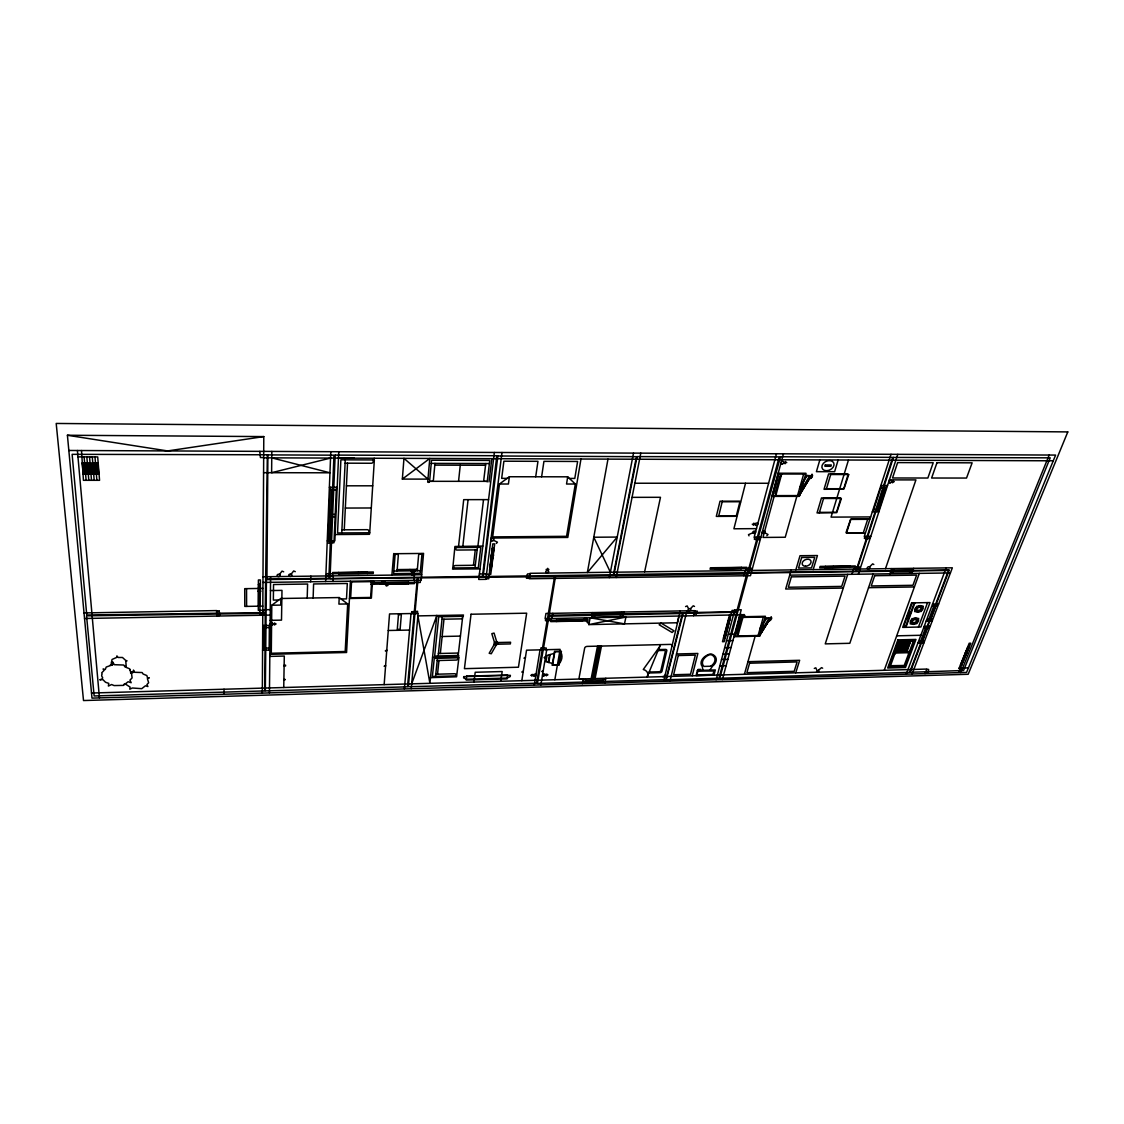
<?xml version="1.0" encoding="UTF-8"?>
<svg xmlns="http://www.w3.org/2000/svg" width="1124" height="1124" viewBox="0 0 1124 1124"><rect width="100%" height="100%" fill="white"/><g stroke="black" fill="none" stroke-linecap="round" stroke-linejoin="round"><path stroke-width="1.5" d="M258.365 591.561L258.309 610.318L262.791 610.248L262.777 614.603L259.799 614.659L260.389 591.533M258.365 591.196L258.408 579.97L260.431 579.942L260.389 591.168M258.576 605.934L258.646 584.466M258.773 605.934L258.843 584.466M259.799 451.37L260.417 457.552L263.662 457.566M259.869 605.92L259.953 584.452M260.065 605.92L260.164 584.452M262.328 693.101L263.789 436.59L67.412 435.255L91.985 698.116L966.57 672.405L1055.605 455.079L68.831 450.471M263.297 650.234L263.452 625.548M269.142 650.093L269.367 625.422M269.451 692.904L270.589 576.682M271.811 451.427L271.615 472.698L330.54 458.072M271.797 605.246L271.291 653.255L345.194 651.499L347.695 603.953L339.223 597.561L280.86 598.488L271.797 605.246L280.761 605.091L280.86 598.488M274.678 625.056L274.706 622.907M283.74 687.509L284.302 656.051L269.802 656.402M307.189 598.066L307.611 584.044L273.539 584.522L273.357 600.09L278.836 599.991M310.674 581.768L310.856 576.162M313.132 597.968L313.596 583.96L347.302 583.482L346.501 598.895L341.12 598.98M325.623 581.558L330.793 451.693M330.161 487.296L327.983 541.262L329.501 541.248L330.526 516.45L328.981 516.45M334.053 540.813L333.969 542.752L327.871 543.201L327.969 540.869L334.053 540.813L336.413 487.296M333.055 581.459L333.308 575.867M338.76 451.736L334.854 540.813L327.239 540.869M338.619 573.928L338.689 572.425M341.766 532.931L345.265 459.828M339.223 597.561L338.914 604.094L347.695 603.953M344.267 529.811L347.527 463.186M350.379 581.22L346.571 652.496L269.83 654.323M368.77 532.748L368.869 531.118A1.897 1.461 -6 0 0 367.07 529.671L341.921 529.826M373.294 459.927L373.182 461.697A1.967 1.574 -5.7 0 1 371.131 463.257L345.096 463.172M367.323 573.563L367.422 572.074M374.194 458.241L374.081 459.941L340.881 459.814L337.551 532.959L369.726 532.776L374.348 459.899M372.086 585.463L372.227 583.258M372.508 580.911L371.384 598.123L349.452 598.488M380.362 584.115L380.46 582.654M391.897 575.109L393.737 553.556L395.156 553.865L393.639 573.633L420.207 573.296L422.006 553.598L423.565 553.345L421.191 580.237L262.96 582.429M384.155 684.628L389.536 613.943L418.142 613.409L411.215 688.731M402.35 479.091L403.966 458.353L427.935 479.119L402.35 479.091L429.818 458.452L427.696 481.887M397.081 571.02L398.303 555.495A1.546 1.18 -7.5 0 0 396.856 554.329L395.128 554.343M408.56 583.721L408.686 582.246M404.387 688.928L411.019 613.549M413.927 580.335L414.419 574.814M414.658 580.335L414.363 583.637L389.621 583.988M417.229 570.767L418.606 555.284A1.546 1.166 -8.6 0 1 420.236 554.09L421.964 554.076M429.551 481.887L431.532 460.236L489.769 460.433L487.184 481.901M420.474 580.251L420.264 582.457L389.733 582.513M434.96 463.397L433.414 479.934A1.742 1.377 -9 0 1 431.56 481.325M436.843 615.46L429.902 683.252L417.917 615.896L463.524 615.025M435.536 676.423L437.447 658.327M438.149 655.966L442.28 616.711M437.517 674.189L438.964 660.505M458.55 481.339L460.264 465.196M440.341 653.48L443.98 619.212M452.803 568.027L454.939 546.475L482.842 546.067M453.618 567.985L453.759 566.679A1.517 1.138 -10.1 0 1 455.389 565.513L475.297 565.274M455.838 547.571L455.698 548.891A1.531 1.166 -10.2 0 0 457.089 550.058L477.152 549.875M458.564 546.278L463.706 499.66L488.561 499.618M462.835 546.236L468.076 499.66M455.74 675.861L455.866 674.709A1.433 1.012 -10.1 0 0 454.574 673.726L435.761 674.245M457.847 657.821L457.707 658.987A1.447 1.026 -10.1 0 1 456.161 660.069L437.208 660.547M458.171 655.461L462.737 616.317M430.492 677.66L456.569 676.788L458.985 657.02L432.571 657.329M473.443 565.302L475.283 549.889M485.751 463.538L483.784 479.962A1.728 1.363 -11.8 0 0 485.329 481.339M475.002 567.718L477.447 547.374M477.911 546.109L483.517 499.618M489.01 481.901L491.834 458.676M494.377 452.466L478.726 579.45L485.849 579.352L501.978 452.494M473.963 682.057L475.213 672.264L502.175 671.534L500.77 681.284M499.463 484.008L492.705 536.893L566.566 536.317L575.319 484.023L567.704 476.815L509.383 476.745L499.463 484.008L508.413 484.023L509.383 476.745M491.272 555.551L488.771 578.762L485.919 578.804M491.329 555.172L492.776 543.904L494.701 543.875L493.239 555.158M489.657 569.994L492.438 548.428M489.853 569.98L492.621 548.414M490.893 569.966L493.689 548.414M491.09 569.966L493.872 548.414M493.197 555.523L490.752 574.364L486.481 574.42M535.698 476.787L537.96 461.318L503.889 461.205L501.683 478.36L507.177 478.374M541.628 476.787L543.932 461.346L577.61 461.458L574.786 478.431L569.404 478.417M521.817 680.68L526.552 650.178L560.131 649.363L554.834 679.739M547.332 570.5L547.683 568.308M531.905 676.255L532.214 674.316M567.704 476.815L566.538 484.023L575.319 484.023M534.279 685.12L540.026 649.855M540.644 649.827L540.967 647.831L546.292 648.042L546.011 649.7M540.869 684.923L546.728 649.686M551.926 618.523L552.797 613.339M580.967 459.013L567.803 537.441L491.104 538.045M548.245 662.373L549.538 654.702M546.503 675.847L546.84 673.908M548.765 662.5L550.114 654.547M556.169 621.53L556.408 620.153M607.972 459.126L587.36 572.566L617.216 537.061L593.781 537.244L610.388 572.257M582.373 620.996L582.625 619.633M588.836 624.607L590.128 617.764L624.494 623.862L625.913 617.062L588.836 624.607L677.28 622.766L678.882 616.05M591.547 617.736L592.517 612.58M594.666 613.058L594.47 614.097L621.375 613.578L621.586 612.552M594.329 617.174L594.919 614.083M582.344 683.701L583.258 678.924M598.966 613.999L599.162 612.973M740.519 502.077L739.648 501.163L720.02 501.206L716.311 516.394L735.827 516.295L737.133 515.354M609.334 577.652L633.514 453.113M591.154 678.685L597.504 646.145M592.46 678.657L598.825 646.117M593.753 678.615L600.146 646.089M595.06 678.573L601.466 646.061M616.191 577.553L640.806 453.141M616.907 613.662L617.104 612.636M604.81 683.041L605.78 678.278M620.293 616.669L620.926 613.592M622.865 617.132L623.918 611.99M644.628 571.821L660.476 497.3L632.067 497.356M663.638 681.313L680.329 610.922M669.988 681.13L686.904 610.796M693.55 615.727L694.674 611.133L697.302 611.091L695.854 615.165L693.677 615.207M718.615 516.38L722.339 501.206M715.412 569.123L715.763 567.704M692.215 675.791L697.864 653.451L676.522 653.985M736.445 515.354L739.817 502.119M745.521 483.25L733.902 528.786L756.48 528.631M699.535 670.396L698.074 669.468L700.645 669.398L700.393 670.368M741.123 568.8L741.503 567.381M725.078 631.857L722.479 641.706L724.179 641.663L726.792 631.814M725.177 631.519L729.673 614.519L733.551 614.449L734.646 610.402L732.047 610.444L726.877 631.491M753.305 525.329L753.895 523.096M723.73 637.772L728.998 618.537M724.839 637.744L729.94 618.523M725.008 637.744L730.122 618.523M716.114 679.767L734.773 609.896L741.25 609.77L722.353 679.584M743.877 575.783L745.296 570.514M776.473 453.773L754.12 537.455L760.836 537.398M783.456 453.815L750.467 575.699L529.235 578.748L530.05 573.31L952.351 567.817L912.126 674.007M772.286 495.628L778.145 474.005M734.562 636.029L739.592 617.469M772.75 495.628L778.609 474.005M734.984 636.029L740.014 617.469M774.141 496.387L762.971 537.441L785.24 537.258L796.846 496.344M775.785 495.642L781.686 474.019M737.822 635.973L742.88 617.427M743.4 616.43L743.947 614.421M785.058 463.791L785.704 461.43M744.397 674.288L755.145 636.212M797.534 495.6L803.66 474.061M758.096 635.51L763.351 617.02M819.832 459.913L816.417 471.659L834.626 471.701L838.125 459.983M791.24 569.91L785.676 589.004L843.281 588.077M795.848 569.854L800.007 555.72L817.443 555.537L813.172 569.629M819.256 512.923L823.723 497.932M826.295 489.305L830.875 473.935M848.465 460.025L831.058 517.124L870.65 516.928M836.635 511.926L840.654 498.831M843.871 488.336L847.988 474.918M824.861 567.732L825.297 566.327M795.75 672.826L799.656 660.294L747.952 661.685M846.667 532.565L850.699 519.794M847.721 574.35L825.241 643.883L849.814 643.293L873.165 573.999M849.744 567.423L850.194 566.018M863.148 533.338L867.869 518.782M851.978 574.294L853.664 569.095M891.037 454.307L864.258 536.569L870.749 536.513M872.997 511.757L881.539 485.54M878.251 511.729L886.864 485.54M858.343 574.209L897.795 454.349M892.625 482.814L893.383 480.524M885.487 568.688L915.919 479.906L889.379 479.892M890.039 573.774L891.824 568.603M908.712 653.606L907.869 652.707L896.221 653.016L894.774 653.943M909.176 652.37L908.417 651.456L896.727 651.751L900.619 641.186M911.831 573.465L913.671 568.322M884.237 670.283L919.32 573.366M903.598 626.574L911.915 603.714M907.419 617.329L908.937 613.156M908.557 617.301L910.089 613.128M905.621 626.532L913.967 603.672M905.944 627.318L914.88 602.843M897.163 651.751L901.026 641.172M898.357 651.709L902.235 641.144M898.764 651.709L902.628 641.144M411.665 683.842L436.843 615.531M899.959 651.667L903.837 641.116M900.352 651.667L904.244 641.101M901.56 651.639L905.438 641.073M901.954 651.625L905.846 641.059M903.232 651.583L907.124 641.031M903.626 651.583L907.532 641.017M904.834 651.541L908.74 640.989M905.227 651.541L909.133 640.975M906.548 651.499L910.454 640.947M906.942 651.499L910.861 640.933M918.463 627.052L927.567 602.605M906.239 674.175L946.141 567.901M918.94 642.97L919.657 641.073L923.647 640.975L922.93 642.872M925.164 626.419L924.448 628.344L928.466 628.246L929.183 626.321M927.174 621.066L927.904 619.127L931.951 619.043L931.206 620.982M933.552 604.094L932.822 606.075L936.882 605.991L937.627 604.024M920.654 641.045L925.445 628.316M928.916 619.099L933.833 606.047M922.649 641.003L927.455 628.274M930.939 619.057L935.856 606.019M895.224 652.721L896.685 651.765M925.038 673.627L926.808 669.061L91.508 693.03M965.305 652.889L958.983 668.527L962.467 668.429M965.432 652.58L969.197 643.251L970.771 643.223L966.991 652.552M960.655 664.874L967.89 647.003M960.809 664.86L968.045 646.988M961.666 664.846L969.057 646.96M966.865 652.861L958.674 672.124L960.992 672.068M960.781 672.573L1049.184 455.051M660.505 644.642L647.059 677.084A8.992 6.21 -16.3 0 0 643.279 669.482L659.718 646.553M494.321 644.249L489.179 653.283L491.272 653.747L496.387 644.769M800.021 487.015L806.681 475.368L810.84 475.845L799.206 495.136L798.181 494.897L809.814 475.593M799.557 488.519L806.934 475.733L809.659 475.888M760.231 628.133L766.203 618.074L770.081 618.397L759.641 635.088L758.686 634.905L769.125 618.2M759.824 629.426L766.442 618.383L768.985 618.453M771.429 617.947L771.612 617.652A3.765 2.599 -20.9 0 1 769.673 620.757M709.792 670.101L712.518 666.195A10.945 7.503 -18.5 0 0 711.478 654.042A3.611 2.473 -18.7 0 0 709.68 654.084A10.931 7.489 -18.6 0 0 702.247 666.476L702.964 670.297M131.101 673.346L133.377 672.335L133.475 670.101L134.627 672.278L142.144 672.545L143.099 674.007L146.865 675.566L147.539 678.025L149.295 677.772L147.413 678.741L148.663 682.746L146.935 684.53L147.89 686.539L145.446 685.781L141.736 688.675L132.337 688L129.766 689.223L130.089 687.073L125.466 684.109L124.005 684.207M279.497 574.364L282.04 571.118L283.684 571.807M291.102 574.209L293.659 570.964L295.289 571.666M413.646 572.65L416.316 569.461L417.847 570.149M496.372 543.412L497.454 542.175L493.591 540.335M690.361 608.758L693.227 605.808L694.506 606.426M766.863 535.712L768.029 534.518L764.727 532.734M869.583 566.861L872.66 563.869L873.826 564.515M818.581 670.326L818.581 671.773L816.558 671.871L821.518 667.656L822.656 668.204M909.414 612.327L910.215 611.807L909.541 612.454M914.641 611.639L916.158 610.683M921.75 607.129L923.268 606.159M907.194 618.439L907.981 617.933M907.307 618.565L908.108 618.059M910.159 623.848L911.662 622.893M917.212 619.38L918.73 618.411M388.047 585.295L386.403 586.011L384.225 582.92M408.335 570.247L409.993 569.531L412.101 572.664M752.785 532.818L748.486 534.659L749.02 535.853M589.187 622.232L587.599 622.907L585.927 620.041M685.57 606.595L687.157 605.92L688.619 608.787M814.296 668.443L815.813 667.811L816.965 670.396M554.244 653.367L547.051 655.433L545.997 661.769L552.474 663.427M263.789 436.59L167.588 450.935L67.412 435.255M458.564 657.779L434.257 658.411L432.389 676.508L456.442 675.861M530.725 675.327L533.38 675.243M545.351 674.906L547.992 674.836M649.152 672.04L658.903 671.773A1.77 1.222 -17 0 0 660.898 670.452L665.296 651.681A1.784 1.25 -17.3 0 0 663.877 650.417L658.046 650.557M648.759 672.995L659.957 672.686A1.77 1.222 -17 0 0 661.952 671.365L666.813 650.67A1.798 1.25 -17.4 0 0 665.394 649.405L658.453 649.574M960.458 664.874L962.018 664.832M959.137 668.134L968.438 667.867M926.654 669.454L928.607 669.398L928.522 670.606L927.581 673.037L925.235 673.107M583.103 679.711L585.702 679.641L585.098 682.83L582.499 682.9M605.611 679.065L603.026 679.149L602.38 682.324L604.965 682.254M585.548 680.442L602.857 679.936M585.253 682.029L602.534 681.523M965.628 652.58L965.502 652.889M966.795 652.552L966.668 652.861M721.51 659.549L727.818 659.381M523.278 671.239L521.831 672.082L523.152 672.04M543.229 670.705L541.782 671.534L543.103 671.492M719.81 665.914L726.09 665.745M283.88 679.514L285.299 679.486L283.866 680.343M438.402 653.536L456.892 653.072A1.574 1.124 -10.1 0 1 458.325 654.182M724.671 647.733L731.007 647.579M917.943 642.998L923.928 642.844M458.803 655.447L434.665 656.051L438.725 616.781L463.369 616.303M525.442 657.329L523.981 658.172L525.315 658.13M545.547 656.809L544.086 657.652L545.407 657.624M967.694 647.003L969.253 646.96M284.133 665.183L285.566 665.155L285.552 665.984L284.119 666.026M722.943 654.196L729.265 654.028M385.616 665.394L384.169 666.251L385.56 666.209M734.141 636.043L759.979 635.453M733.958 636.704L759.796 636.114L765.444 616.289L739.339 616.809M497.749 642.535L510.591 642.24L510.352 643.926L497.482 644.221M264.772 648.112L269.156 648.014M263.311 648.492L264.772 648.464L264.913 627.304L263.438 627.332M723.519 637.772L725.219 637.744M262.566 650.248L269.858 650.079M896.699 635.833L920.837 635.271M726.526 640.75L732.904 640.596M386.782 650.009L385.321 650.88L386.726 650.838M926.162 621.094L932.217 620.954M442.139 636.507L460.418 636.1M903.893 626.897L905.101 626.869M924.167 626.433L930.194 626.307M725.387 631.519L725.303 631.843M726.666 631.491L726.582 631.814M728.282 634.189L734.674 634.048M263.325 645.007L264.8 644.965M738.271 634.329L736.979 634.372L741.123 619.127L742.416 619.099M442.013 619.254L460.84 618.874A1.616 1.18 -10.3 0 0 462.568 617.652M591.631 617.231L622.963 616.612M273.216 624.031A1.56 1.124 -3.1 0 1 270.884 625.084A1.56 1.124 -3.1 0 1 270.87 623.132A1.56 1.124 -3.1 0 1 273.216 624.031L276.167 623.961M739.873 614.828L545.098 618.664L545.941 613.465L694.787 610.655M742.388 615.446L744.959 615.404M262.707 625.562L270.111 625.408M574.055 619.802L545.449 620.701L545.786 618.636L551.252 618.537L550.732 621.628L573.816 621.165M574.505 619.788L588.021 619.521L587.768 620.884L574.266 621.165M556.352 620.462L582.597 619.802M556.225 621.221L582.429 620.687M739.156 617.483L765.247 616.964M556.211 621.347L582.401 620.827M264.913 627.656L269.353 627.571M728.605 618.551L730.333 618.509M263.409 630.901L264.899 630.859M388.272 630.494L409.558 630.058M84.539 618.495L270.21 615.081M912.449 603.377L913.686 603.349M932.541 604.122L938.638 604.01M592.418 613.1L623.806 612.51M270.153 620.336L281.506 620.125L281.983 590.381L270.448 590.564M258.323 605.948L260.318 605.906M262.819 606.117L244.793 606.426L244.723 588.667L262.918 588.4M84.019 612.931L216.665 610.585L216.763 616.064M262.791 609.77L270.266 609.644M258.618 591.196L257.86 591.196L258.618 591.561M260.136 591.168L260.894 591.154L260.136 591.533M868.557 587.683L914.402 586.953M357.952 573.676L326.677 573.704L326.592 575.952L332.563 575.867L332.704 572.509L358.036 572.186M358.444 573.676L373.238 573.493L373.337 571.99L358.528 572.186M723.42 569.025L710.059 569.194L710.424 567.775L723.772 567.606M723.856 569.025L751.816 568.322L751.239 570.43L745.957 570.5L746.8 567.311L724.221 567.606M832.603 567.634L819.691 567.803L820.127 566.398L833.053 566.243M833.039 567.634L860.099 566.946L859.41 569.025L854.31 569.095L855.322 565.962L833.474 566.229M262.988 576.781L421.697 574.715M479.4 573.971L486.552 573.872M891.529 569.461L894.058 569.432L892.863 572.875L890.334 572.917M913.362 569.18L910.847 569.208L909.625 572.65L912.126 572.608M893.763 570.289L910.538 570.079M893.159 572.018L909.934 571.793M789.722 575.151L950.412 572.945M389.241 582.527L374.587 582.724L374.489 584.199L389.129 583.988M258.394 584.48L260.417 584.452M408.672 582.429L380.446 582.836L408.658 582.583M380.376 583.792L408.588 583.384M380.362 583.932L408.574 583.539M370.695 584.382L373.632 584.339M397.193 569.587L417.355 569.348M480.032 568.899L452.494 569.081L453.014 567.985L478.304 567.69L480.791 547.346L455.079 547.557M393.836 571.062L420.446 570.725M489.418 569.994L491.329 569.966M546.109 569.418L548.919 569.39M338.661 572.762L367.408 572.257M715.693 568.027L741.461 567.564M825.199 566.651L850.137 566.201M338.619 573.746L367.351 573.226M715.454 568.955L741.208 568.477M824.918 567.564L849.856 567.1M395.128 553.711L422.062 553.444M491.567 555.172L490.795 555.551L491.511 555.537M493 555.158L493.731 555.144L492.958 555.523M492.186 548.428L494.124 548.4M335.093 534.546L369.431 534.307L369.726 532.776M846.99 532.917L863.316 532.804M865.311 533.324L845.979 532.748L850.671 519.077L870.06 518.768M330.512 516.843L335.135 516.829M718.742 515.818L735.897 515.733M851.261 519.414L867.686 519.33M752.251 524.22L754.949 524.206M878.757 506.179L880.078 506.179M345.321 508.062L371.327 507.978M873.713 509.537L877.661 509.523M878.856 509.874L877.549 509.889L884.911 487.437L886.232 487.437M872.336 511.757L878.912 511.729M330.611 514.455L335.233 514.441M819.424 512.375L836.087 512.305M329.051 514.862L330.597 514.848L331.636 489.347L330.077 489.347M776.305 493.731L774.928 493.731L779.747 475.972L781.152 475.972M799.557 495.572L771.837 495.628L771.626 496.387L799.333 496.344L805.908 473.26L777.892 473.218L777.682 474.005L805.697 474.047M823.555 498.494L840.331 498.466M722.198 501.782L739.466 501.74M429.607 481.325L487.24 481.339M891.669 481.662L894.325 481.662M428.23 482.351L428.932 482.351M634.863 483.236L768.605 483.264M880.879 485.54L887.524 485.54M346.417 485.807L372.718 485.807M329.374 487.296L337.2 487.296M880.794 487.816L884.785 487.816M826.463 488.729L843.309 488.715M331.622 489.755L336.315 489.755M883.675 491.216L884.995 491.216M263.578 472.684L329.95 472.797L271.755 457.861M830.692 474.511L847.665 474.539M82.881 474.117L99.067 474.131M77.963 456.864L97.704 456.934L99.558 480.313L83.429 480.313L81.504 450.541M263.662 457.819L1053.272 460.798M783.99 462.61L786.772 462.61M431.251 463.383L489.404 463.552M81.926 463.186L98.21 463.228M434.791 465.125L485.54 465.266M338.479 458.1L354.229 458.171M124.834 665.97L126.183 666.434L125.818 661.446L126.998 660.828C125.312 660.617 124.033 658.692 122.418 657.47L118.175 657.484L116.91 655.91L116.868 657.329L112.049 659.465L111.557 661.952A2.543 1.756 1.5 0 0 111.796 663.736L110.363 664.93L112.161 665.057M912.098 618.551L912.927 619.464M915.948 622.794L916.763 623.708M916.608 606.286L917.437 607.213M920.458 610.599L921.287 611.512M494.546 642.619L491.82 633.655L494.068 633.079L496.766 642.001M77.401 450.513L99.446 697.892M82.277 463.186L83.218 474.117M85.255 463.186L86.197 474.117M84.988 463.186L85.93 474.117M84.103 456.892L86.126 480.313M84.314 463.186L85.255 474.117M84.033 463.186L84.974 474.117M82.544 463.186L83.499 474.117M87.981 463.2L88.894 474.117M87.7 463.2L88.627 474.117M86.829 456.892L88.81 480.313M87.026 463.2L87.953 474.117M86.759 463.2L87.686 474.117M92.182 463.214L93.081 474.131M90.693 463.2L91.592 474.131M90.412 463.2L91.325 474.131M89.555 456.906L91.508 480.313M89.737 463.2L90.651 474.131M89.47 463.2L90.384 474.131M94.992 456.934L96.875 480.313M95.161 463.214L96.046 474.131M94.894 463.214L95.779 474.131M93.404 463.214L94.29 474.131M93.123 463.214L94.023 474.131M92.28 456.92L94.191 480.313M92.449 463.214L93.348 474.131M97.872 463.228L98.729 474.131M97.605 463.228L98.462 474.131M96.116 463.228L96.987 474.131M95.835 463.214L96.72 474.131M224.013 689.223L224.097 694.225M246.549 588.639L246.606 606.398M810.32 478.599A4.089 3.007 -25.4 0 0 812.497 475.016L812.287 475.368A3.85 2.824 -25.4 0 1 810.53 478.262M561.101 652.721A17.633 12.462 -13.3 0 1 559.148 663.806M672.012 645.991A2.248 1.56 -17.6 0 0 670.241 644.403L587.192 646.398A2.276 1.602 -14.8 0 0 584.663 648.112L579.155 677.449A2.234 1.56 -14.4 0 0 581.024 678.98M665.141 674.99A2.206 1.517 -17 0 1 662.64 676.634M848.704 474.665L843.941 489.052L824.033 489.305L828.599 473.921L847.875 473.963L848.704 474.693M265.222 613.353L264.843 690.909L94.149 695.967L86.548 615.826L265.222 613.353M267.905 454.897L266.936 579.127L328.854 578.298L333.969 455.178L267.905 454.897M714.19 671.042L712.728 674.47L697.962 674.892C696.487 675.229 697.133 671.07 698.945 671.042L714.19 671.042M266.43 579.577L265.334 690.895L407.492 686.82L417.383 577.792L266.43 579.577M267.343 454.77L265.194 612.58L86.759 615.011L72.133 454.335L267.343 454.77M129.92 669.834L130.623 671.969L132.843 671.646L130.482 672.883L131.536 673.529L132.098 677.927L129.948 680.161L131.171 682.704L128.094 681.748L123.443 685.387L114.1 685.57L111.599 684.53L108.382 686.062L108.761 683.364L105.572 682.296L102.888 679.627L99.783 679.823L102.396 678.812L102.635 677.449A5.044 3.47 1.5 0 1 102.144 673.936L101.736 672.812L104.068 670.41L103.085 669.005L105.263 669.497L106.218 667.038L112.695 664.762L112.779 661.938L114.269 664.691L123.752 665.029L124.975 666.897L129.752 668.864L129.92 669.834M888.986 666.673L905.017 666.392L914.486 640.371L898.399 641.031L889 666.602M890.517 665.703L904.202 665.478L913.461 640.877L899.411 641.214L890.517 665.703M841.356 498.606L836.706 512.628L817.022 512.937L821.475 497.932L840.541 497.89L841.356 498.649M335.177 455.094L330.006 578.523L482.491 576.373L496.808 455.726L335.177 455.094M351.531 581.909L350.674 597.771L370.625 597.448L371.651 581.628L351.531 581.909M274.087 623.961L275.296 623.975L274.087 623.932M398.472 614.73L397.292 629.328L400.13 629.271L401.338 614.673L398.472 614.73M411.848 611.765L411.679 613.535L417.383 613.437L417.58 611.301L411.848 611.765M418.142 577.877L408.349 686.722L536.541 683.237L554.582 576.612L418.142 577.877M495.389 643.406L496.696 643.307L495.389 643.406M471.04 614.238L464.437 668.668L518.445 667.22L526.664 613.184L471.04 614.238M463.762 676.634L463.608 677.898L466.291 679.233L507.177 678.067L510.212 676.592L510.394 675.341L463.762 676.634M466.671 676.142L466.193 680.048L507.064 678.896L507.627 675.004L466.671 676.142M497.876 455.993L483.151 576.542L613.395 574.715L636.437 456.667L497.876 455.993M526.931 575.376L526.496 578.284L529.306 578.242L529.966 573.886L527.62 573.914L526.931 575.376M555.481 576.598L549.102 615.278L736.67 611.681L746.786 574.013L555.481 576.598M554.568 651.456L552.193 665.282L559.007 665.099L561.424 651.288L554.568 651.456M549.004 616.219L537.441 683.434L665.956 679.641L682.437 613.493L549.004 616.219M554.834 651.709L552.544 665.071L558.726 664.902L561.073 651.555L554.834 651.709M637.041 456.611L613.943 574.659L747.685 572.664L779.241 456.878L637.041 456.611M678.264 655.545L673.613 674.751L690.515 674.274L695.334 655.109L678.264 655.545M683.153 613.395L666.265 679.753L718.938 678.222L736.684 612.116L683.153 613.395M697.4 670.452L696.093 675.58L713.979 675.074L715.328 669.946L697.4 670.452M754.836 537.441L754.345 539.267L756.031 539.618L759.613 539.59L760.203 537.413L754.836 537.441M748.247 573.114L719.781 678.25L909.583 672.335L948.516 570.458L748.247 573.114M780.506 456.737L748.598 572.594L855.898 571.161L892.737 457.37L780.506 456.737M749.582 663.216L746.898 672.672L794.19 671.323L797.113 661.924L749.582 663.216M791.366 576.865L788.331 587.248L841.707 586.405L845.037 576.106L791.366 576.865M825.297 464.957L824.904 466.277L830.917 466.291L831.296 464.985L825.297 464.957M801.679 557.476L798.546 568.07L811.542 567.901L814.731 557.335L801.679 557.476M893.425 457.426L856.488 571.217L949.302 569.938L910.187 672.293L963.563 670.494L1050.223 457.833L893.425 457.426M864.946 536.555L864.356 538.354L865.972 538.705L869.428 538.677L870.145 536.527L864.946 536.555M897.626 462.582L892.526 477.981L927.862 478.023L933.215 462.695L897.626 462.582M874.697 575.699L871.226 585.955L912.941 585.295L916.622 575.109L874.697 575.699M936.98 462.709L931.613 478.023L966.528 478.051L972.134 462.835L936.98 462.709M897.907 639.865L887.679 668.007L905.494 667.501L915.976 639.43L897.907 639.865M911.606 602.9L902.698 627.403L920.879 626.995L930.012 602.562L911.606 602.9M1067.8 431.911L968.171 674.274L83.513 700.547L56.2 423.453L1067.8 431.911M812.02 474.356L799.038 495.881L812.02 474.356M771.162 617.09L759.501 635.72L771.162 617.09M661.067 623.103L659.17 624.775L672.096 632.489L673.978 630.817L661.067 623.103M710.804 666.237L703.961 666.42A10.186 6.969 -18.7 0 1 708.935 654.969A3.611 2.473 -18.6 0 1 711.759 654.899A10.186 6.983 -18.5 0 1 710.804 666.237M219.194 611.049L216.665 611.105L216.763 615.474L219.784 615.418L219.194 611.049M689.012 610.768A1.447 1.026 -18.7 0 0 690.824 609.25A1.447 1.026 -18.7 0 0 688.506 609.067A1.447 1.026 -18.7 0 0 689.012 610.768M412.143 574.757A1.546 1.166 -8.3 0 0 414.32 573.465A1.546 1.166 -8.3 0 0 411.904 572.762A1.546 1.166 -8.3 0 0 412.143 574.757M289.542 576.317A1.588 1.18 -3.1 0 0 291.875 575.165A1.588 1.18 -3.1 0 0 289.444 574.266A1.588 1.18 -3.1 0 0 289.542 576.317M277.895 576.443A1.602 1.194 -2.7 0 0 280.269 575.362A1.602 1.194 -2.7 0 0 277.881 574.392A1.602 1.194 -2.7 0 0 277.895 576.443M491.778 540.897A1.546 1.18 -11.9 0 0 493.858 539.436A1.546 1.18 -11.9 0 0 491.385 538.902A1.546 1.18 -11.9 0 0 491.778 540.897M584.916 620.195A1.461 1.054 -15 0 0 586.784 618.748A1.461 1.054 -15 0 0 584.438 618.439A1.461 1.054 -15 0 0 584.916 620.195M753.825 533.394A1.503 1.096 -22.3 0 0 755.567 531.666A1.503 1.096 -22.3 0 0 753.122 531.624A1.503 1.096 -22.3 0 0 753.825 533.394M763.308 533.324A1.503 1.096 -22.6 0 0 765.051 531.596A1.503 1.096 -22.6 0 0 762.62 531.554A1.503 1.096 -22.6 0 0 763.308 533.324M868.29 568.913A1.461 0.998 -24.6 0 0 869.906 567.213A1.461 0.998 -24.6 0 0 867.559 567.325A1.461 0.998 -24.6 0 0 868.29 568.913M382.848 583.005A1.546 1.152 -7.1 0 0 385.068 581.754A1.546 1.152 -7.1 0 0 382.666 581.01A1.546 1.152 -7.1 0 0 382.848 583.005M913.615 623.722A3.555 2.346 -24.5 0 0 917.69 619.689A3.555 2.346 -24.5 0 0 912.014 619.984A3.555 2.346 -24.5 0 0 913.615 623.722M913.405 624.354A4.44 2.922 -24.5 0 0 918.505 619.324A4.44 2.922 -24.5 0 0 911.409 619.689A4.44 2.922 -24.5 0 0 913.405 624.354M913.938 622.696A2.15 1.419 -24.5 0 0 916.397 620.265A2.15 1.419 -24.5 0 0 912.969 620.434A2.15 1.419 -24.5 0 0 913.938 622.696M918.449 610.487A2.164 1.433 -24.8 0 0 920.921 608.028A2.164 1.433 -24.8 0 0 917.479 608.196A2.164 1.433 -24.8 0 0 918.449 610.487M917.901 612.173A4.482 2.965 -24.8 0 0 923.043 607.072A4.482 2.965 -24.8 0 0 915.905 607.438A4.482 2.965 -24.8 0 0 917.901 612.173M918.111 611.526A3.583 2.374 -24.8 0 0 922.228 607.438A3.583 2.374 -24.8 0 0 916.51 607.733A3.583 2.374 -24.8 0 0 918.111 611.526M826.73 470.717A6.393 4.693 -26.2 0 0 833.755 462.933A6.393 4.693 -26.2 0 0 823.4 463.299A6.393 4.693 -26.2 0 0 826.73 470.717M740.618 616.57A1.433 0.998 -20.2 0 0 742.374 615.039A1.433 0.998 -20.2 0 0 740.084 614.926A1.433 0.998 -20.2 0 0 740.618 616.57M782.206 463.889A1.56 1.166 -25 0 0 783.948 462.006A1.56 1.166 -25 0 0 781.419 462.034A1.56 1.166 -25 0 0 782.206 463.889M756.002 525.4A1.503 1.096 -22.5 0 0 757.773 523.686A1.503 1.096 -22.5 0 0 755.328 523.615A1.503 1.096 -22.5 0 0 756.002 525.4M546.7 572.762A1.503 1.124 -14 0 0 548.667 571.287A1.503 1.124 -14 0 0 546.236 570.88A1.503 1.124 -14 0 0 546.7 572.762M543.44 675.917A1.419 0.998 -13.2 0 0 545.351 674.611A1.419 0.998 -13.2 0 0 543.103 674.217A1.419 0.998 -13.2 0 0 543.44 675.917M534.279 676.17A1.419 0.998 -12.9 0 0 536.176 674.864A1.419 0.998 -12.9 0 0 533.9 674.484A1.419 0.998 -12.9 0 0 534.279 676.17M371.679 583.173A1.546 1.152 -6.6 0 0 373.899 581.937A1.546 1.152 -6.6 0 0 371.496 581.164A1.546 1.152 -6.6 0 0 371.679 583.173M889.983 482.899A1.531 1.096 -27.4 0 0 891.641 481.03A1.531 1.096 -27.4 0 0 889.168 481.198A1.531 1.096 -27.4 0 0 889.983 482.899M805.515 566.229A4.651 3.274 -23.1 0 0 810.924 560.932A4.651 3.274 -23.1 0 0 803.435 560.946A4.651 3.274 -23.1 0 0 805.515 566.229M495.262 644.783A1.981 1.419 -11.6 0 0 497.988 643.04A1.981 1.419 -11.6 0 0 494.883 642.352A1.981 1.419 -11.6 0 0 495.262 644.783"/></g></svg>
